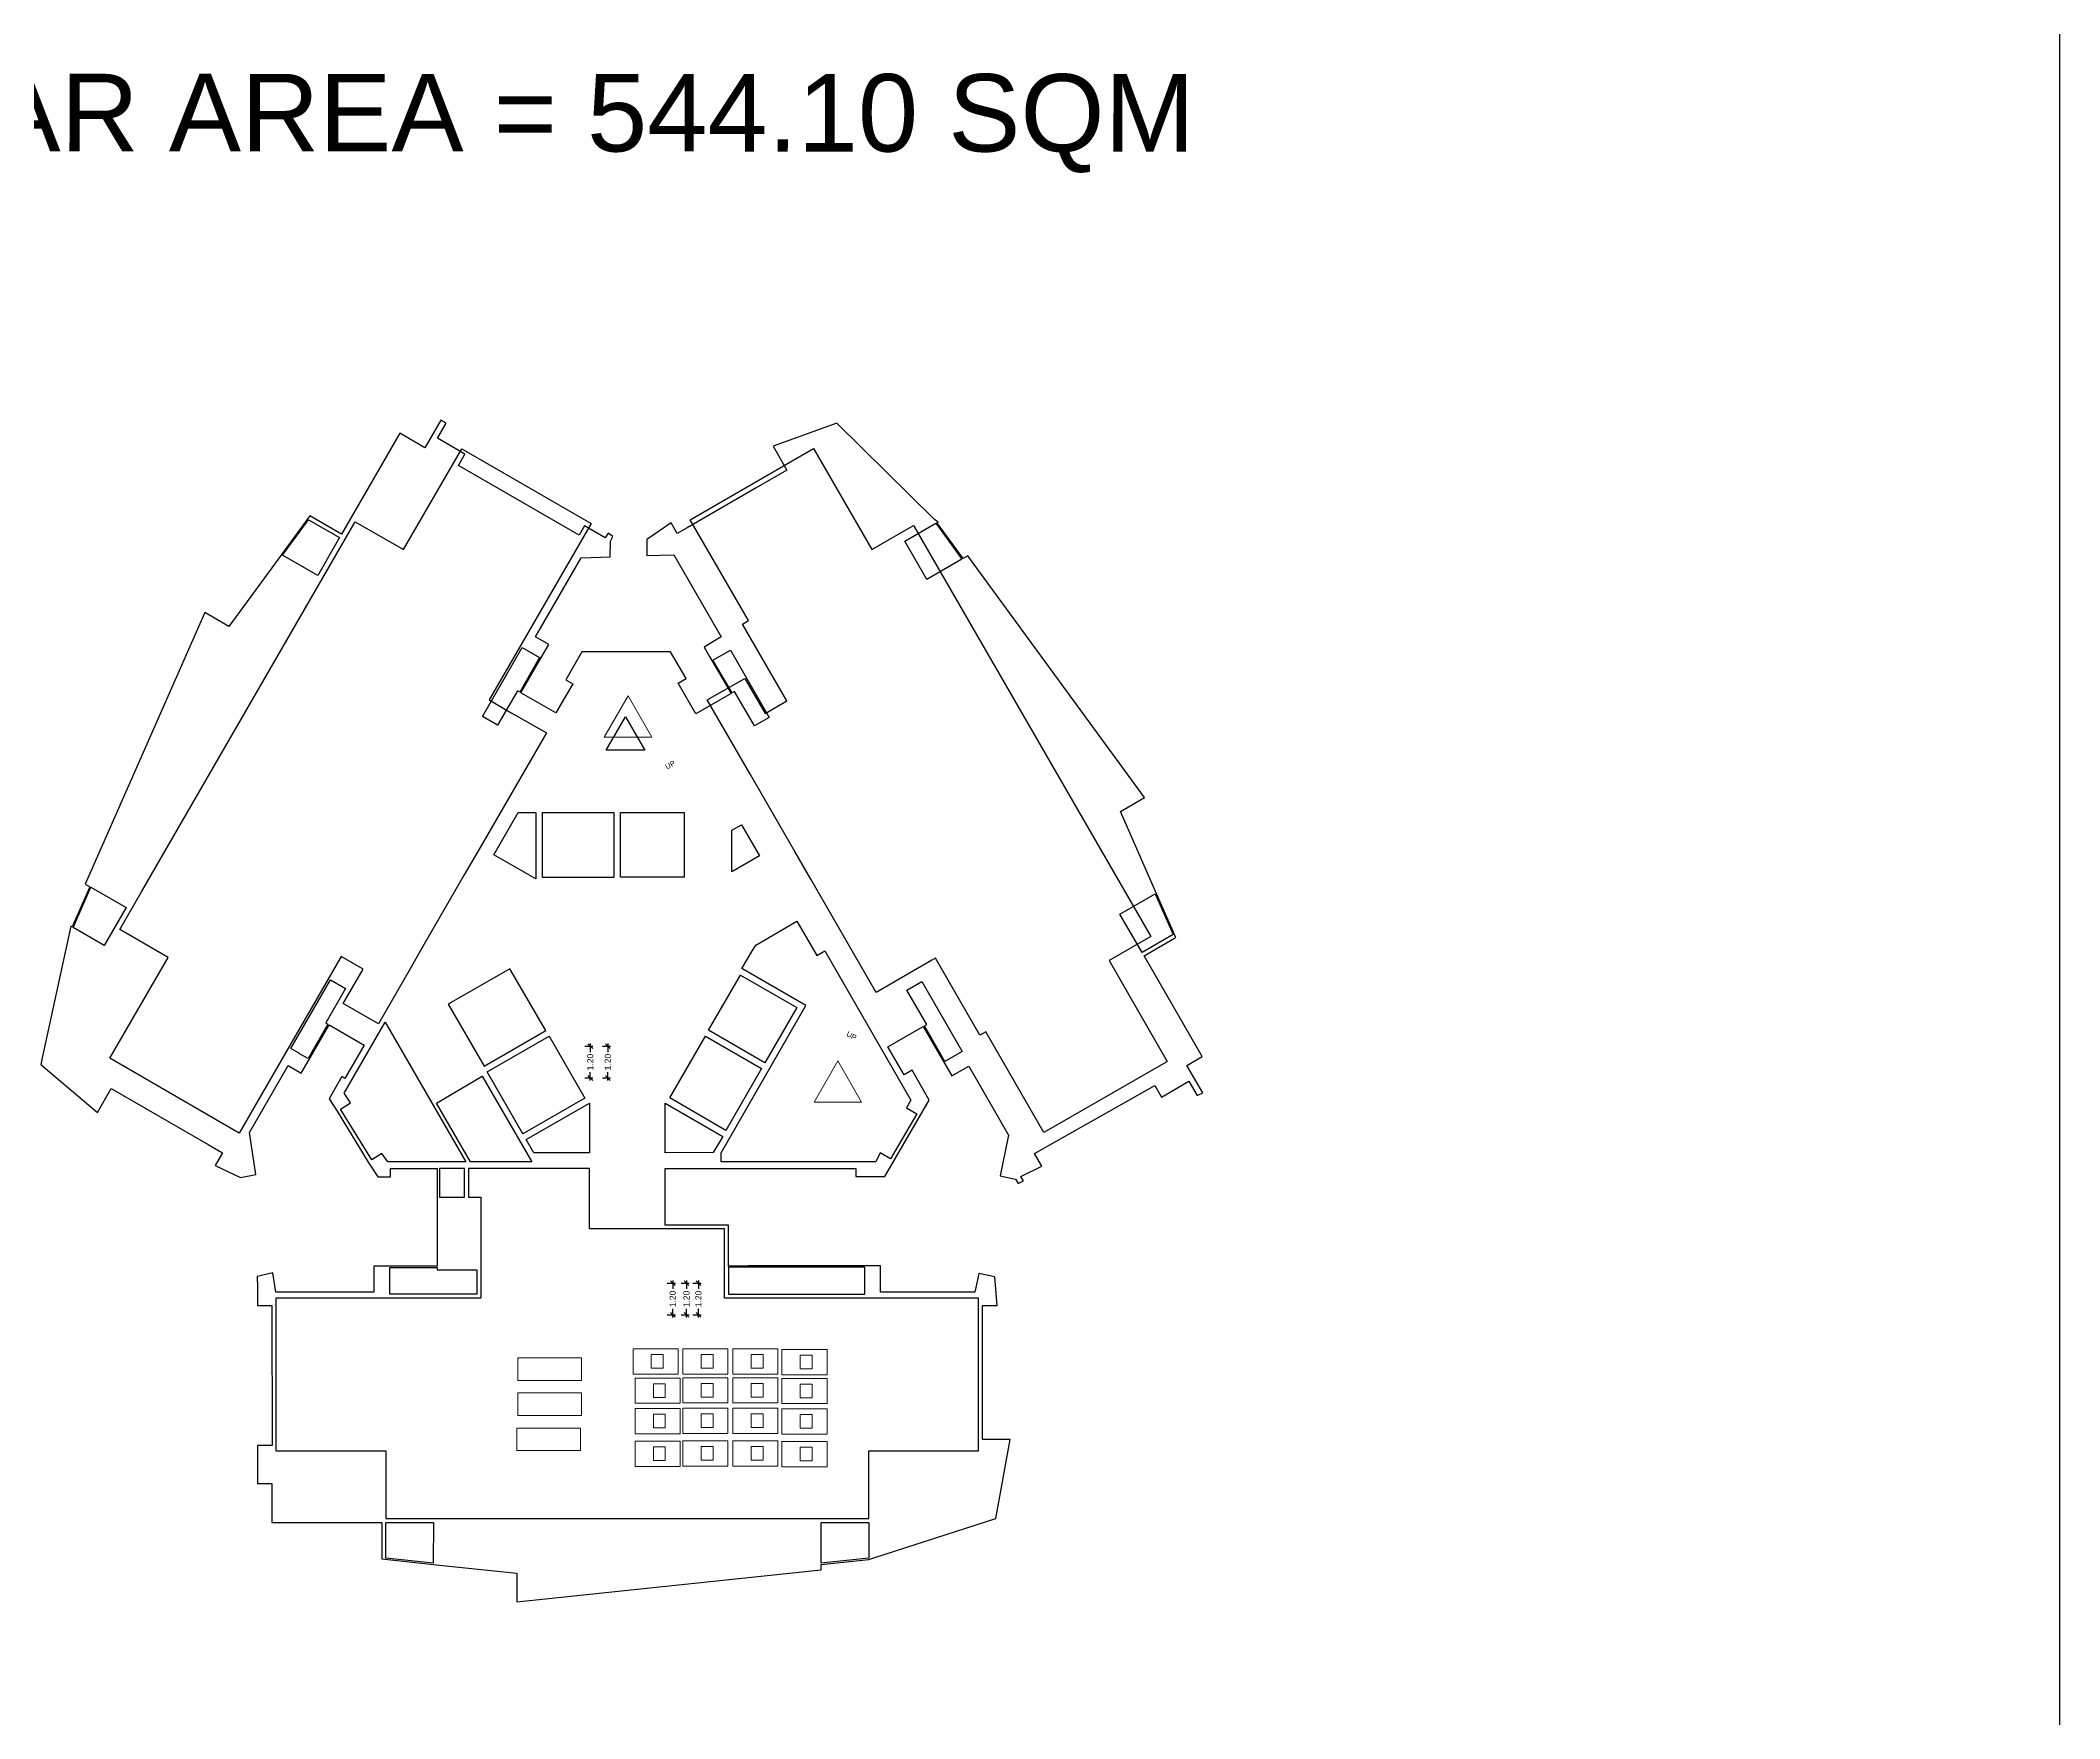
# Model space of a CAD drawing. Header units: metres. Extents: x 256329 to 886268, y -249371 to 355.
# Drawn here: x 281943.3 to 282019.5, y -477.8 to -414.4 of the extents above; entities that cross this region are included whole.
import ezdxf

# ---------------------------------------------------------------- set-up
doc = ezdxf.new("R2010")
doc.units = ezdxf.units.M
doc.header["$MEASUREMENT"] = 0
doc.header["$PDMODE"] = 35
doc.linetypes.add('CONTINOUS', pattern=[0])
doc.layers.get('0').update_dxf_attribs({"lineweight": 18})
doc.layers.get('Defpoints').update_dxf_attribs({"lineweight": 20})
doc.layers.add('A_TEXT', color=4, linetype='Continuous', lineweight=0, transparency=0.3)
for name, color, linetype, lineweight in [('BLK_1_FLR_34_BATH', 7, 'Continuous', 0), ('BLK_1_FLR_34_EXIT_WIDTH_DOOR', 7, 'Continuous', 0), ('BLK_1_FLR_34_LIFT_10', 1, 'Continuous', 0), ('BLK_1_FLR_34_LIFT_11', 1, 'Continuous', 0), ('BLK_1_FLR_34_LIFT_12', 1, 'Continuous', 0), ('BLK_1_FLR_34_LIFT_7', 1, 'Continuous', 0), ('BLK_1_FLR_34_LIFT_8', 1, 'Continuous', 0), ('BLK_1_FLR_34_LIFT_9', 1, 'Continuous', 0), ('BLK_1_FLR_34_UNITFA', 7, 'Continuous', 0)]:
    doc.layers.add(name, color=color, linetype=linetype, lineweight=lineweight)
for name, color, linetype in [('BLK_1_FLR_34_BLT_UP_AREA', 25, 'Continuous'), ('BLK_1_FLR_34_BLT_UP_AREA_DEDUCT', 25, 'Continuous'), ('BLK_1_FLR_34_CARPET_AREA', 25, 'Continuous'), ('BLK_1_FLR_34_FAR_AREA_DEDUCT', 7, 'Continuous'), ('BLK_1_FLR_34_WATER_CLOSET', 2, 'Continuous')]:
    doc.layers.add(name, color=color, linetype=linetype)
doc.layers.add('BLK_1_FLR_34_EXIT_WIDTH_STAIR', color=7, linetype='Continuous', plot=False)
doc.layers.add('SPA COMMENT', color=7, linetype='Continuous', true_color=0xeb0505)
doc.styles.add('Arial', font='arial.ttf')
doc.styles.get("Standard").update_dxf_attribs({"font": 'arial.ttf'})
doc.dimstyles.new('METRIC DIM', dxfattribs={"dimtxt": 0.23, "dimasz": 0.18, "dimexe": 0.1, "dimexo": 0.1, "dimgap": 0.09, "dimtad": 0, "dimzin": 0, "dimdsep": 46, "dimtxsty": 'Standard', "dimblk": 'OBLIQUE', "dimcen": 0, "dimdle": 0.1, "dimclrd": 147, "dimclre": 147, "dimclrt": 7, "dimadec": 0, "dimazin": 0, "dimtfac": 1, "dimtofl": 0, "dimtmove": 0, "dimatfit": 2, "dimfxl": 0.125, "dimtolj": 1, "dimtzin": 0, "dimarcsym": 0})

# ---------------------------------------------------------------- blocks, each defined once
blk = doc.blocks.new('_Oblique')
at = {"color": 0, "linetype": 'ByBlock', "lineweight": -2}
blk.add_line((-0.5, -0.5), (0.5, 0.5), dxfattribs=at)
blk = doc.blocks.new('*D122')
at = {"layer": 'BLK_1_FLR_34_EXIT_WIDTH_DOOR', "color": 147, "lineweight": -2, "transparency": 16777216}
for p, q in [((281966.934936, -461.364727), (281967.241999, -461.364727)), ((281967.141999, -461.264727), (281967.141999, -461.588027)), ((281966.934936, -462.566327), (281967.241999, -462.566327)), ((281967.141999, -462.666327), (281967.141999, -462.343027))]:
    blk.add_line(p, q, dxfattribs=at)
at = {"layer": 'Defpoints', "color": 0, "transparency": 16777216}
for p in [(281966.834936, -461.364727), (281966.834936, -462.566327), (281967.141999, -462.566327)]:
    blk.add_point(p, dxfattribs=at)
at = {"layer": 'BLK_1_FLR_34_EXIT_WIDTH_DOOR', "color": 147, "lineweight": -2, "transparency": 16777216, "xscale": 0.18, "yscale": 0.18, "zscale": 0.18}
for p, rotation in [((281967.141999, -461.364727), 90), ((281967.141999, -462.566327), 270)]:
    blk.add_blockref('_Oblique', p, dxfattribs=dict(at, rotation=rotation))
at = {"layer": 'BLK_1_FLR_34_EXIT_WIDTH_DOOR', "color": 7, "transparency": 16777216, "insert": (281967.141999, -461.965527), "char_height": 0.23, "attachment_point": 5, "rotation": 90}
blk.add_mtext('\\A1;1.20', dxfattribs=at)
blk = doc.blocks.new('*D123')
at = {"layer": 'BLK_1_FLR_34_EXIT_WIDTH_DOOR', "color": 147, "lineweight": -2, "transparency": 16777216}
for p, q in [((281967.455504, -461.364727), (281967.762567, -461.364727)), ((281967.662567, -461.264727), (281967.662567, -461.588027)), ((281967.455504, -462.566327), (281967.762567, -462.566327)), ((281967.662567, -462.666327), (281967.662567, -462.343027))]:
    blk.add_line(p, q, dxfattribs=at)
at = {"layer": 'Defpoints', "color": 0, "transparency": 16777216}
for p in [(281967.355504, -461.364727), (281967.355504, -462.566327), (281967.662567, -462.566327)]:
    blk.add_point(p, dxfattribs=at)
at = {"layer": 'BLK_1_FLR_34_EXIT_WIDTH_DOOR', "color": 147, "lineweight": -2, "transparency": 16777216, "xscale": 0.18, "yscale": 0.18, "zscale": 0.18}
for p, rotation in [((281967.662567, -461.364727), 90), ((281967.662567, -462.566327), 270)]:
    blk.add_blockref('_Oblique', p, dxfattribs=dict(at, rotation=rotation))
at = {"layer": 'BLK_1_FLR_34_EXIT_WIDTH_DOOR', "color": 7, "transparency": 16777216, "insert": (281967.662567, -461.965527), "char_height": 0.23, "attachment_point": 5, "rotation": 90}
blk.add_mtext('\\A1;1.20', dxfattribs=at)
blk = doc.blocks.new('*D124')
at = {"layer": 'BLK_1_FLR_34_EXIT_WIDTH_DOOR', "color": 147, "lineweight": -2, "transparency": 16777216}
for p, q in [((281967.905882, -461.364727), (281968.212946, -461.364727)), ((281968.112946, -461.264727), (281968.112946, -461.588027)), ((281967.905882, -462.566327), (281968.212946, -462.566327)), ((281968.112946, -462.666327), (281968.112946, -462.343027))]:
    blk.add_line(p, q, dxfattribs=at)
at = {"layer": 'Defpoints', "color": 0, "transparency": 16777216}
for p in [(281967.805882, -461.364727), (281967.805882, -462.566327), (281968.112946, -462.566327)]:
    blk.add_point(p, dxfattribs=at)
at = {"layer": 'BLK_1_FLR_34_EXIT_WIDTH_DOOR', "color": 147, "lineweight": -2, "transparency": 16777216, "xscale": 0.18, "yscale": 0.18, "zscale": 0.18}
for p, rotation in [((281968.112946, -461.364727), 90), ((281968.112946, -462.566327), 270)]:
    blk.add_blockref('_Oblique', p, dxfattribs=dict(at, rotation=rotation))
at = {"layer": 'BLK_1_FLR_34_EXIT_WIDTH_DOOR', "color": 7, "transparency": 16777216, "insert": (281968.112946, -461.965527), "char_height": 0.23, "attachment_point": 5, "rotation": 90}
blk.add_mtext('\\A1;1.20', dxfattribs=at)
blk = doc.blocks.new('*D125')
at = {"layer": 'BLK_1_FLR_34_EXIT_WIDTH_STAIR', "color": 147, "lineweight": -2, "transparency": 16777216}
for p, q in [((281964.689504, -452.315847), (281964.689504, -452.639147)), ((281964.482441, -452.415847), (281964.789504, -452.415847)), ((281964.482441, -453.617447), (281964.789504, -453.617447)), ((281964.689504, -453.717447), (281964.689504, -453.394147))]:
    blk.add_line(p, q, dxfattribs=at)
at = {"layer": 'Defpoints', "color": 0, "transparency": 16777216}
for p in [(281964.382441, -452.415847), (281964.382441, -453.617447), (281964.689504, -453.617447)]:
    blk.add_point(p, dxfattribs=at)
at = {"layer": 'BLK_1_FLR_34_EXIT_WIDTH_STAIR', "color": 147, "lineweight": -2, "transparency": 16777216, "xscale": 0.18, "yscale": 0.18, "zscale": 0.18}
for p, rotation in [((281964.689504, -452.415847), 90), ((281964.689504, -453.617447), 270)]:
    blk.add_blockref('_Oblique', p, dxfattribs=dict(at, rotation=rotation))
at = {"layer": 'BLK_1_FLR_34_EXIT_WIDTH_STAIR', "color": 7, "transparency": 16777216, "insert": (281964.689504, -453.016647), "char_height": 0.23, "attachment_point": 5, "rotation": 90}
blk.add_mtext('\\A1;1.20', dxfattribs=at)
blk = doc.blocks.new('*D126')
at = {"layer": 'BLK_1_FLR_34_EXIT_WIDTH_STAIR', "color": 147, "lineweight": -2, "transparency": 16777216}
for p, q in [((281964.028559, -452.315847), (281964.028559, -452.639147)), ((281963.821495, -452.415847), (281964.128559, -452.415847)), ((281963.821495, -453.617447), (281964.128559, -453.617447)), ((281964.028559, -453.717447), (281964.028559, -453.394147))]:
    blk.add_line(p, q, dxfattribs=at)
at = {"layer": 'Defpoints', "color": 0, "transparency": 16777216}
for p in [(281963.721495, -452.415847), (281963.721495, -453.617447), (281964.028559, -453.617447)]:
    blk.add_point(p, dxfattribs=at)
at = {"layer": 'BLK_1_FLR_34_EXIT_WIDTH_STAIR', "color": 147, "lineweight": -2, "transparency": 16777216, "xscale": 0.18, "yscale": 0.18, "zscale": 0.18}
for p, rotation in [((281964.028559, -452.415847), 90), ((281964.028559, -453.617447), 270)]:
    blk.add_blockref('_Oblique', p, dxfattribs=dict(at, rotation=rotation))
at = {"layer": 'BLK_1_FLR_34_EXIT_WIDTH_STAIR', "color": 7, "transparency": 16777216, "insert": (281964.028559, -453.016647), "char_height": 0.23, "attachment_point": 5, "rotation": 90}
blk.add_mtext('\\A1;1.20', dxfattribs=at)

msp = doc.modelspace()

# ---------------------------------------------------------------- linework, layer by layer
at = {"color": 5, "linetype": 'CONTINOUS', "elevation": 0.042641}
for points in [[(281964.557006, -440.738895), (281965.453816, -439.178212)], [(281966.357006, -440.738895), (281965.453816, -439.178212)], [(281966.357006, -440.738895), (281964.557006, -440.738895)], [(281972.478704, -454.534613), (281973.375513, -452.97393)], [(281974.278704, -454.534613), (281973.375513, -452.97393)], [(281974.278704, -454.534613), (281972.478704, -454.534613)]]:
    msp.add_lwpolyline(points, close=True, dxfattribs=at)
at = {"layer": 'BLK_1_FLR_34_BATH', "color": 3, "linetype": 'ByBlock', "lineweight": 9}
for points in [[(281965.643848, -464.808911), (281967.345648, -464.808911), (281967.345648, -463.855074), (281965.643848, -463.855074)], [(281967.52725, -464.808911), (281969.22905, -464.808911), (281969.22905, -463.855074), (281967.52725, -463.855074)], [(281969.410653, -464.808911), (281971.112453, -464.808911), (281971.112453, -463.855074), (281969.410653, -463.855074)], [(281971.268546, -464.834341), (281972.970346, -464.834341), (281972.970346, -463.880504), (281971.268546, -463.880504)], [(281965.720303, -465.907496), (281967.422103, -465.907496), (281967.422103, -464.95366), (281965.720303, -464.95366)], [(281967.52725, -465.89478), (281969.22905, -465.89478), (281969.22905, -464.940944), (281967.52725, -464.940944)], [(281969.410653, -465.89478), (281971.112453, -465.89478), (281971.112453, -464.940944), (281969.410653, -464.940944)], [(281971.268546, -465.92021), (281972.970346, -465.92021), (281972.970346, -464.966374), (281971.268546, -464.966374)], [(281965.720303, -467.057102), (281967.422103, -467.057102), (281967.422103, -466.103266), (281965.720303, -466.103266)], [(281967.52725, -467.044385), (281969.22905, -467.044385), (281969.22905, -466.090549), (281967.52725, -466.090549)], [(281969.410653, -467.044385), (281971.112453, -467.044385), (281971.112453, -466.090549), (281969.410653, -466.090549)], [(281971.268546, -467.069816), (281972.970346, -467.069816), (281972.970346, -466.115979), (281971.268546, -466.115979)], [(281965.720303, -468.289328), (281967.422103, -468.289328), (281967.422103, -467.335491), (281965.720303, -467.335491)], [(281967.52725, -468.276611), (281969.22905, -468.276611), (281969.22905, -467.322775), (281967.52725, -467.322775)], [(281969.410653, -468.276611), (281971.112453, -468.276611), (281971.112453, -467.322775), (281969.410653, -467.322775)], [(281971.268546, -468.302042), (281972.970346, -468.302042), (281972.970346, -467.348205), (281971.268546, -467.348205)]]:
    msp.add_lwpolyline(points, close=True, dxfattribs=at)
at = {"layer": 'BLK_1_FLR_34_BLT_UP_AREA', "color": 14, "elevation": 0.042641}
msp.add_lwpolyline([(281964.78621, -433.338317), (281964.885335, -433.16461), (281964.707186, -433.044282), (281964.590134, -433.21737), (281963.804992, -432.762578), (281963.603553, -433.113101), (281959.043768, -430.48401), (281959.293698, -430.050971), (281958.255718, -429.451816), (281958.580495, -428.889274), (281958.381313, -428.774276), (281957.781676, -429.812881), (281956.83377, -429.265609), (281954.633421, -433.074746), (281953.433098, -432.382647), (281952.364279, -433.842472), (281952.274151, -433.965371), (281950.371246, -436.562148), (281949.460913, -436.03562), (281944.943593, -446.291065), (281945.118483, -446.392083), (281944.449442, -447.911415), (281944.398213, -447.883714), (281943.322826, -452.858684), (281943.322826, -452.858684), (281943.267797, -453.113211), (281945.408718, -454.91819), (281945.926719, -454.018343), (281949.590741, -456.13349), (281950.131115, -456.445499), (281949.856014, -456.921952), (281950.808618, -457.380514), (281951.396783, -457.262025), (281951.153079, -455.678598), (281952.615192, -453.147892), (281953.110756, -453.434204), (281953.405838, -452.921584), (281954.161717, -451.613206), (281955.486471, -452.37811), (281954.760545, -453.63531), (281954.640485, -453.56606), (281954.157188, -454.403964), (281954.462035, -454.876171), (281955.639969, -456.792455), (281955.999511, -457.34971), (281956.473925, -457.349708), (281956.473925, -457.04082), (281958.246224, -457.03855), (281958.246225, -458.274699), (281958.24623, -460.722298), (281955.852343, -460.726945), (281955.852565, -461.710658), (281952.146221, -461.713862), (281952.036115, -460.975451), (281951.447689, -461.115258, -0.002645), (281951.451675, -462.211724), (281952.001663, -462.211724), (281952.00695, -467.506598), (281951.455293, -467.506602), (281951.451831, -468.936983), (281952.00182, -468.937239), (281952.00182, -470.409798), (281956.151535, -470.411122), (281956.1516, -471.616205), (281956.15163, -471.787463), (281958.10198, -471.993652), (281958.10198, -471.993652), (281958.32691, -472.017558), (281958.32691, -472.017558), (281961.247115, -472.327348), (281961.247159, -473.409818), (281972.749211, -472.194209), (281972.749232, -471.99331), (281974.544753, -471.803314), (281974.774753, -471.73654), (281979.351306, -470.261143), (281979.883662, -467.277818), (281978.844517, -467.278816), (281978.844518, -462.211724), (281979.39455, -462.211724), (281979.314644, -461.132257), (281978.7108, -461.003144), (281978.559826, -461.709244), (281974.995239, -461.708994), (281974.995239, -460.718441), (281969.994817, -460.71869), (281969.247115, -460.721433), (281969.247115, -459.172565), (281966.853563, -459.17267), (281966.853563, -457.040004), (281974.057385, -457.039133), (281974.057208, -457.345193), (281975.157336, -457.345358), (281976.835052, -454.455474), (281976.182969, -453.325851), (281975.879848, -453.50083), (281975.270341, -452.445918), (281976.604897, -451.675643), (281977.682162, -453.540846), (281978.322051, -453.172586), (281979.828285, -455.782189), (281979.510131, -457.309542), (281980.08952, -457.434927), (281980.189644, -457.608061), (281980.396757, -457.506817), (281980.296207, -457.334029), (281981.07971, -456.951557), (281980.803839, -456.473591), (281985.351498, -453.907521), (281985.601, -454.339715), (281986.64043, -453.739502), (281986.956055, -454.284287), (281987.162974, -454.183192), (281986.565672, -453.147558), (281987.145134, -452.812701), (281984.945923, -449.002499), (281986.101379, -448.335584), (281986.146116, -448.309879), (281986.137846, -448.290918), (281985.428857, -446.684454), (281984.053736, -443.548008), (281984.959807, -443.025111), (281978.285226, -433.89894), (281978.112966, -433.997646), (281977.121508, -432.641578), (281977.16434, -432.617889), (281977.032461, -432.519784), (281973.335309, -428.88602), (281970.940176, -429.758669), (281971.458507, -430.656723), (281970.29718, -431.326934), (281967.691252, -432.831175), (281967.309398, -433.051643), (281967.079377, -432.653085), (281966.162707, -433.281501), (281966.162707, -433.881501), (281967.182884, -433.853578), (281968.975458, -436.950265), (281968.331473, -437.342211), (281968.534686, -437.693376), (281968.534741, -437.692249), (281969.346065, -439.097205), (281968.008872, -439.869338), (281967.341577, -438.709777), (281967.644713, -438.534789), (281967.057767, -437.518008), (281963.707902, -437.518081), (281963.098224, -438.575029), (281963.366364, -438.7297), (281962.731125, -439.829958), (281961.406319, -439.065079), (281962.10674, -437.853952), (281962.456877, -437.2448), (281961.961248, -436.95862), (281963.687792, -433.968964), (281964.784627, -433.938855)], format="xyb", close=True, dxfattribs=at)
at = {"layer": 'BLK_1_FLR_34_BLT_UP_AREA_DEDUCT', "color": 14}
for points, elevation in [([(281953.388214, -432.52976), (281954.558662, -433.205756), (281953.733578, -434.635217), (281952.404609, -433.872026)], 0.042641), ([(281975.90689, -433.342797), (281977.077855, -432.666455), (281978.069278, -434.022477), (281976.741986, -434.789028)], 0.042641), ([(281961.458429, -437.360892), (281962.113729, -437.73964), (281961.36316, -439.040208), (281961.276263, -438.990003), (281960.526414, -440.289129), (281959.955908, -439.959742)], 0.042641), ([(281968.662374, -437.835602), (281969.319824, -437.454422), (281970.787598, -439.997033), (281970.225064, -440.322037), (281969.473869, -439.021147), (281969.38683, -439.071406)], 0.042641), ([(281965.357707, -439.979685), (281966.084517, -441.238098), (281964.631294, -441.238578)], 0.042641), ([(281960.383052, -445.195483), (281961.308604, -443.59369), (281961.969033, -443.593525), (281961.96966, -446.100799)], 0.042641), ([(281964.920673, -446.039587), (281962.22006, -446.039587), (281962.22006, -443.590263), (281964.920673, -443.590263)], 0.042641), ([(281967.57006, -446.038249), (281965.169447, -446.038249), (281965.169447, -443.588849), (281967.57006, -443.588849)], 0.042641), ([(281969.376263, -444.258073), (281969.736159, -444.050187), (281970.417645, -445.227671), (281969.372404, -445.831365)], 0.042641), ([(281944.493049, -447.936456), (281945.163399, -446.414146), (281946.488419, -447.183238), (281945.663329, -448.612308)], 0.042641), ([(281984.036338, -447.426002), (281985.362926, -446.658899), (281986.041676, -448.196845), (281984.871312, -448.872454)], 0.042641), ([(281952.716072, -452.508902), (281954.211159, -449.909919), (281954.78167, -450.239299), (281954.031521, -451.538239), (281954.118452, -451.588385), (281953.368454, -452.887077), (281953.044224, -452.700319), (281953.045217, -452.698556)], 0.042641), ([(281960.990942, -449.489482), (281958.664738, -450.832364), (281960.014623, -453.170699), (281962.343387, -451.826339)], 0.124096), ([(281969.706845, -449.73658), (281971.833938, -450.950016), (281970.624553, -453.046834), (281968.491574, -451.815228)], 0.159639), ([(281975.985192, -450.301261), (281976.547925, -449.976602), (281978.075239, -452.622042), (281977.425179, -452.995562), (281976.649578, -451.652261), (281976.736181, -451.602271)], 0.042641), ([(281954.591717, -454.793985), (281954.966833, -454.555727), (281954.727284, -454.193204), (281956.27607, -451.510356), (281959.331997, -456.789863), (281956.382176, -456.790601), (281956.149083, -456.468316), (281955.769168, -456.709485)], 0.042641), ([(281960.1345, -453.390163), (281962.472835, -452.040278), (281963.82272, -454.378613), (281961.484385, -455.728498)], 0.042641), ([(281967.026585, -454.374193), (281968.378546, -452.037058), (281970.499859, -453.262835), (281969.147898, -455.599971)], 0.042641), ([(281958.219563, -454.563296), (281959.942436, -453.547407), (281961.813619, -456.786942), (281959.505196, -456.789084)], 0.124096), ([(281961.609374, -455.94501), (281963.996903, -454.566726), (281963.99708, -456.440591), (281961.89558, -456.440789)], 0.042641), ([(281966.8549, -454.568087), (281969.029105, -455.822568), (281968.669468, -456.439271), (281966.855381, -456.439737)], 0.042641), ([(281958.325455, -458.123686), (281959.276304, -458.123691), (281959.276304, -457.03855), (281958.326367, -457.03855)], 0.042641), ([(281956.452343, -460.780076), (281958.247049, -460.779943), (281958.247049, -460.869744), (281959.74686, -460.869744), (281959.74686, -461.781065), (281956.451752, -461.78165), (281956.451713, -461.561725), (281956.452343, -461.561723)], 0.042641), ([(281969.247115, -460.869742), (281969.246739, -461.781129), (281974.39467, -461.781052), (281974.395239, -460.769018), (281969.247115, -460.76976), (281969.247115, -460.869743)], 0.042641), ([(281956.301663, -470.410073), (281958.100607, -470.409965), (281958.096215, -471.942756), (281956.301522, -471.753049)], 0.042641), ([(281972.745627, -470.410109), (281974.544568, -470.410074), (281974.54471, -471.753047), (281972.75022, -471.944388)], 0.042641)]:
    msp.add_lwpolyline(points, close=True, dxfattribs=dict(at, elevation=elevation))
at = {"layer": 'BLK_1_FLR_34_CARPET_AREA', "color": 14, "elevation": 0.085282}
for points in [[(281959.268556, -445.949621), (281959.268556, -445.949621), (281957.616756, -448.797227), (281957.616756, -448.797227), (281957.222468, -449.493298), (281957.222468, -449.493298), (281956.021998, -451.574336), (281954.696443, -450.809025), (281954.696334, -450.808959), (281955.446286, -449.509771), (281954.615341, -449.03003), (281954.615314, -449.030015), (281950.765325, -455.698525), (281945.874873, -452.875125), (281948.074922, -449.064493), (281946.253628, -448.012975), (281947.078613, -446.584043), (281955.148349, -432.606843), (281956.969289, -433.658124), (281959.169387, -429.847812), (281964.060103, -432.671351), (281960.209937, -439.33967), (281961.040988, -439.819394), (281961.040959, -439.819393), (281961.733984, -440.21962), (281961.733997, -440.219643), (281962.367444, -440.58396), (281959.869472, -444.910658), (281959.869472, -444.910658)], [(281972.35475, -446.106963), (281971.754747, -445.06742), (281971.754747, -445.06742), (281970.048285, -442.11085), (281970.048285, -442.11085), (281969.49841, -441.15815), (281969.49841, -441.15815), (281968.448873, -439.339746), (281969.86323, -438.523392), (281970.629935, -439.852351), (281971.452738, -439.377482), (281969.77594, -436.472306), (281970.001172, -436.342307), (281967.801628, -432.531417), (281972.461195, -429.842024), (281974.660698, -433.652823), (281976.237032, -432.743), (281985.200677, -448.273178), (281983.624345, -449.182999), (281985.822729, -452.991861), (281985.783421, -453.017133), (281981.16428, -455.683193), (281978.964777, -451.872398), (281978.739523, -452.002406), (281977.062672, -449.09714), (281976.932769, -449.172117), (281976.239822, -449.572136), (281976.239822, -449.572136), (281975.547847, -449.971269), (281975.547847, -449.971269), (281974.825702, -450.388074), (281972.35475, -446.106963)], [(281963.99712, -457.038267), (281959.426559, -457.038269), (281959.425051, -458.121647), (281959.897121, -458.121647), (281959.897059, -458.371855), (281959.897107, -458.371855), (281959.897123, -459.172381), (281959.897137, -459.172381), (281959.897131, -459.920193), (281959.897115, -459.919317), (281959.897115, -460.719486), (281959.89712, -460.719486), (281959.89712, -461.930785), (281952.151918, -461.930807), (281952.151918, -467.706514), (281956.301917, -467.706514), (281956.301917, -470.259789), (281974.544724, -470.259813), (281974.544674, -467.70654), (281978.694725, -467.70654), (281978.694725, -461.930779), (281969.097384, -461.933036), (281969.097348, -459.322302), (281966.023759, -459.322302), (281966.023759, -459.322511), (281964.823562, -459.322358), (281964.823562, -459.322284), (281963.997115, -459.322298), (281963.997109, -458.088269), (281963.997109, -458.088269)]]:
    msp.add_lwpolyline(points, close=True, dxfattribs=at)
at = {"layer": 'BLK_1_FLR_34_FAR_AREA_DEDUCT', "color": 14, "elevation": 0.042641}
msp.add_lwpolyline([(281969.758402, -449.487391), (281970.117787, -448.868077), (281970.275172, -448.59652), (281971.83569, -447.697307), (281972.588936, -448.991045), (281972.888622, -448.81809), (281976.141753, -454.455142), (281975.976346, -454.741416), (281976.364094, -454.970717), (281975.371955, -456.673685), (281974.981965, -456.449168), (281974.812011, -456.787995), (281968.96988, -456.789457), (281968.969793, -456.439457), (281972.166516, -450.876323)], close=True, dxfattribs=at)
at = {"layer": 'BLK_1_FLR_34_LIFT_10', "color": 1, "linetype": 'ByBlock', "lineweight": 9, "elevation": 0.042641}
msp.add_lwpolyline([(281967.026585, -454.374193), (281968.378546, -452.037058), (281970.499859, -453.262835), (281969.147898, -455.599971)], close=True, dxfattribs=at)
at = {"layer": 'BLK_1_FLR_34_LIFT_11', "color": 1, "linetype": 'ByBlock', "lineweight": 9, "elevation": 0.042641}
msp.add_lwpolyline([(281960.1345, -453.390163), (281962.472835, -452.040278), (281963.82272, -454.378613), (281961.484385, -455.728498)], close=True, dxfattribs=at)
at = {"layer": 'BLK_1_FLR_34_LIFT_12', "color": 2, "linetype": 'ByBlock', "lineweight": 9, "elevation": 0.124096}
msp.add_lwpolyline([(281960.990942, -449.489482), (281958.664738, -450.832364), (281960.014623, -453.170699), (281962.343387, -451.826339)], close=True, dxfattribs=at)
at = {"layer": 'BLK_1_FLR_34_LIFT_7', "color": 1, "linetype": 'ByBlock', "lineweight": 9, "elevation": 0.042641}
msp.add_lwpolyline([(281964.920673, -446.039587), (281962.22006, -446.039587), (281962.22006, -443.590263), (281964.920673, -443.590263)], close=True, dxfattribs=at)
at = {"layer": 'BLK_1_FLR_34_LIFT_8', "color": 1, "linetype": 'ByBlock', "lineweight": 9, "elevation": 0.042641}
msp.add_lwpolyline([(281967.57006, -446.038249), (281965.169447, -446.038249), (281965.169447, -443.588849), (281967.57006, -443.588849)], close=True, dxfattribs=at)
at = {"layer": 'BLK_1_FLR_34_LIFT_9', "color": 1, "linetype": 'ByBlock', "lineweight": 9, "elevation": 0.159639}
msp.add_lwpolyline([(281969.706845, -449.73658), (281971.833938, -450.950016), (281970.624553, -453.046834), (281968.491574, -451.815228)], close=True, dxfattribs=at)
at = {"layer": 'BLK_1_FLR_34_UNITFA', "color": 5}
for points in [[(281963.700543, -464.188886), (281961.294461, -464.188886), (281961.294461, -465.039608), (281963.700543, -465.039608)], [(281963.700543, -465.510814), (281961.294461, -465.510814), (281961.294461, -466.361536), (281963.700543, -466.361536)], [(281963.661415, -466.840091), (281961.255333, -466.840091), (281961.255333, -467.690813), (281963.661415, -467.690813)]]:
    msp.add_lwpolyline(points, close=True, dxfattribs=at)
at = {"layer": 'BLK_1_FLR_34_WATER_CLOSET', "color": 3, "linetype": 'ByBlock', "lineweight": 9}
for points in [[(281966.332654, -464.066634), (281966.785253, -464.066634), (281966.785253, -464.582994), (281966.332654, -464.582994)], [(281968.216057, -464.066634), (281968.668655, -464.066634), (281968.668655, -464.582994), (281968.216057, -464.582994)], [(281970.099459, -464.066634), (281970.552058, -464.066634), (281970.552058, -464.582994), (281970.099459, -464.582994)], [(281971.957353, -464.092064), (281972.409951, -464.092064), (281972.409951, -464.608424), (281971.957353, -464.608424)], [(281966.409109, -465.165219), (281966.861708, -465.165219), (281966.861708, -465.68158), (281966.409109, -465.68158)], [(281968.216057, -465.152503), (281968.668655, -465.152503), (281968.668655, -465.668863), (281968.216057, -465.668863)], [(281970.099459, -465.152503), (281970.552058, -465.152503), (281970.552058, -465.668863), (281970.099459, -465.668863)], [(281971.957353, -465.177933), (281972.409951, -465.177933), (281972.409951, -465.694293), (281971.957353, -465.694293)], [(281966.409109, -466.314825), (281966.861708, -466.314825), (281966.861708, -466.831185), (281966.409109, -466.831185)], [(281968.216057, -466.302108), (281968.668655, -466.302108), (281968.668655, -466.818468), (281968.216057, -466.818468)], [(281970.099459, -466.302108), (281970.552058, -466.302108), (281970.552058, -466.818468), (281970.099459, -466.818468)], [(281971.957353, -466.327539), (281972.409951, -466.327539), (281972.409951, -466.843899), (281971.957353, -466.843899)], [(281966.409109, -467.547051), (281966.861708, -467.547051), (281966.861708, -468.063411), (281966.409109, -468.063411)], [(281968.216057, -467.534334), (281968.668655, -467.534334), (281968.668655, -468.050694), (281968.216057, -468.050694)], [(281970.099459, -467.534334), (281970.552058, -467.534334), (281970.552058, -468.050694), (281970.099459, -468.050694)], [(281971.957353, -467.559765), (281972.409951, -467.559765), (281972.409951, -468.076125), (281971.957353, -468.076125)]]:
    msp.add_lwpolyline(points, close=True, dxfattribs=at)
at = {"layer": 'SPA COMMENT'}
msp.add_lwpolyline([(282019.533834, -923.457838), (281905.092794, -923.457838), (281905.092794, 21.834427), (282019.533834, 21.834427)], close=True, dxfattribs=at)

# ---------------------------------------------------------------- texts
at = {"layer": 'A_TEXT', "lineweight": 0, "style": 'Arial'}
for s, insert, char_height, width, attachment_point, rotation in [('\\pxt13;FAR AREA = 544.10 SQM', (281986.862999, -419.431641, 3.774443), 2.927656, 187.570469, 9, 359.98202823), ('\\pxi2.2673,qc;UP', (281965.797872, -442.573501, 0.042641), 0.2, 2.485498, 7, 28.12797722), ('\\pxi2.2673,qc;UP', (281972.570503, -451.378002, 0.042641), 0.2, 2.485498, 7, 329.99450982)]:
    msp.add_mtext(s, dxfattribs=dict(at, insert=insert, char_height=char_height, width=width, attachment_point=attachment_point, rotation=rotation))

# ---------------------------------------------------------------- dimensions: what is measured, and where the dimension line sits
at = {"layer": 'BLK_1_FLR_34_EXIT_WIDTH_DOOR', "color": 1}
for base, p1, p2, picture, middle in [((281967.141999, -462.566327), (281966.834936, -461.364727), (281966.834936, -462.566327), '*D122', (281967.141999, -461.965527)), ((281967.662567, -462.566327), (281967.355504, -461.364727), (281967.355504, -462.566327), '*D123', (281967.662567, -461.965527)), ((281968.112946, -462.566327), (281967.805882, -461.364727), (281967.805882, -462.566327), '*D124', (281968.112946, -461.965527))]:
    dim = msp.add_linear_dim(base=base, p1=p1, p2=p2, angle=90, dimstyle='METRIC DIM', override={"dimfxl": 0.18}, dxfattribs=at)
    dim.commit()
    dim.dimension.update_dxf_attribs({"geometry": picture, "text_midpoint": middle})
at = {"layer": 'BLK_1_FLR_34_EXIT_WIDTH_STAIR', "color": 7}
for base, p1, p2, picture, middle in [((281964.028559, -453.617447), (281963.721495, -452.415847), (281963.721495, -453.617447), '*D126', (281964.028559, -453.016647)), ((281964.689504, -453.617447), (281964.382441, -452.415847), (281964.382441, -453.617447), '*D125', (281964.689504, -453.016647))]:
    dim = msp.add_linear_dim(base=base, p1=p1, p2=p2, angle=90, dimstyle='METRIC DIM', override={"dimfxl": 0.18}, dxfattribs=at)
    dim.commit()
    dim.dimension.update_dxf_attribs({"geometry": picture, "text_midpoint": middle})

doc.saveas('drawing.dxf')
